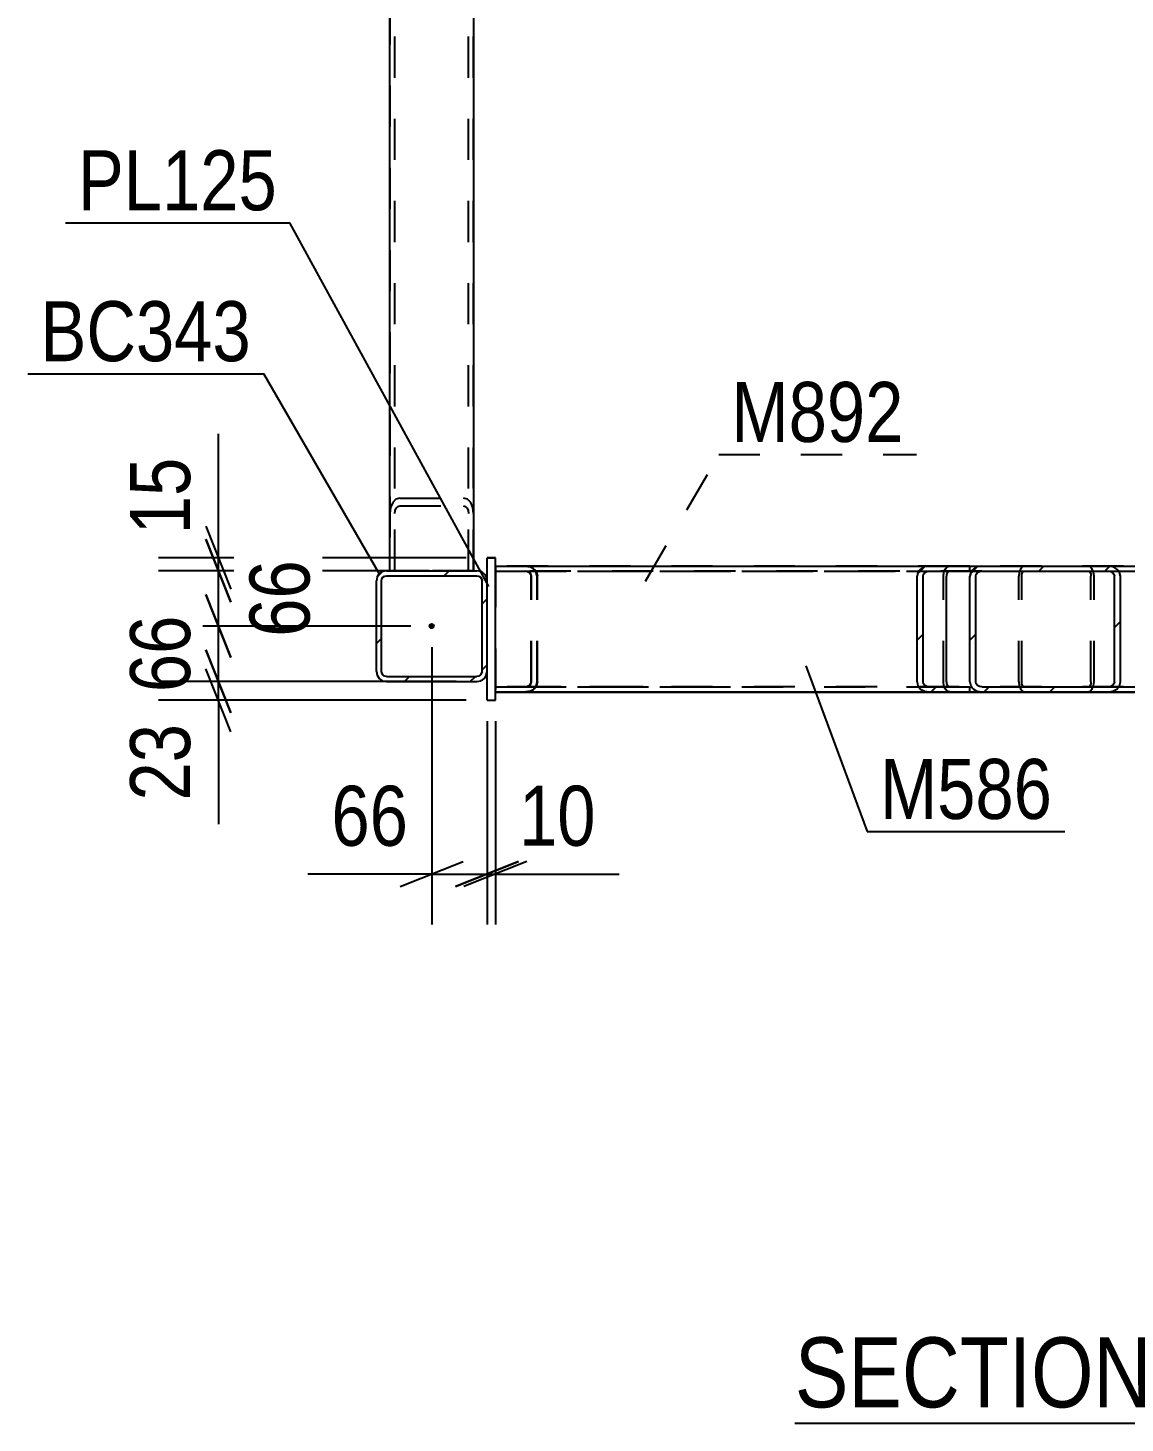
# Model space of a CAD drawing. Header units: millimetres. Extents: x -787 to 402, y -866 to -25.
# Drawn here: x 230.9 to 283.2, y -345.6 to -279.1 of the extents above; entities that cross this region are included whole.
import ezdxf

# ---------------------------------------------------------------- set-up
doc = ezdxf.new("R2010")
doc.units = ezdxf.units.MM
doc.linetypes.add('DXK_LINE_DOT2', pattern=[3.9198, 1.9599, -1.9599])
doc.linetypes.add('DXK_LINE_DOT3', pattern=[5.9187, 2.979, -0.9799, 0.9799, -0.9799])
doc.styles.add('Arial Narrow', font='ARIALN.TTF', dxfattribs={"height": 0.2})

# ---------------------------------------------------------------- blocks, each defined once
blk = doc.blocks.new('Unknown-569028579-19 - 83700')
at = {"color": 6, "linetype": 'Continuous'}
blk.add_line((267.492, -345.637), (295.562, -345.637), dxfattribs=at)
at = {"color": 0, "linetype": 'Continuous'}
for points in [[(285.6, -344.887), (285.6, -341.387), (267.492, -341.387), (267.492, -344.887)], [(289.419, -344.887), (289.419, -341.387), (286.65, -341.387), (286.65, -344.887)], [(291.744, -344.887), (291.744, -341.387), (290.469, -341.387), (290.469, -344.887)], [(295.562, -344.887), (295.562, -341.387), (292.794, -341.387), (292.794, -344.887)]]:
    blk.add_wipeout(points, dxfattribs=at)
at = {"color": 7, "linetype": 'Continuous', "style": 'Arial Narrow'}
for s, height, p in [('SECTION ', 3.3405, (267.492, -344.887)), ('H', 3.34, (286.65, -344.887)), ('H', 3.34, (292.794, -344.887)), ('-', 3.34, (290.469, -344.887))]:
    blk.add_text(s, height=height, dxfattribs=at).set_placement(p)
blk = doc.blocks.new('Part-569028579-83733 - 83700')
at = {"linetype": 'Continuous'}
h = blk.add_hatch(dxfattribs=at)
h.set_pattern_fill('', scale=0.7, style=0, pattern_type=0)
h.set_pattern_definition([(45, (276.1913, -304.7934), (-1.57154, 1.57154), [])])
h.paths.add_polyline_path([(276.411, -304.757), (276.191, -304.793), (276.005, -304.897), (275.88, -305.053), (275.837, -305.237), (275.837, -310.277), (275.88, -310.461), (276.005, -310.616), (276.191, -310.72), (276.411, -310.757), (282.444, -310.757), (282.664, -310.72), (282.85, -310.616), (282.975, -310.461), (283.018, -310.277), (283.018, -305.237), (282.975, -305.053), (282.85, -304.897), (282.664, -304.793), (282.444, -304.757)])
h.paths.add_polyline_path([(282.444, -304.997), (282.554, -305.015), (282.647, -305.067), (282.709, -305.145), (282.731, -305.237), (282.731, -310.277), (282.709, -310.369), (282.647, -310.447), (282.554, -310.499), (282.444, -310.517), (276.411, -310.517), (276.301, -310.499), (276.208, -310.447), (276.146, -310.369), (276.124, -310.277), (276.124, -305.237), (276.146, -305.145), (276.208, -305.067), (276.301, -305.015), (276.411, -304.997)])
at = {"color": 2, "linetype": 'Continuous'}
for p, q in [((253.209, -304.757), (273.892, -304.757)), ((275.837, -304.757), (276.411, -304.757)), ((276.411, -304.757), (276.191, -304.793)), ((276.411, -304.757), (282.444, -304.757)), ((282.664, -304.793), (282.444, -304.757)), ((275.88, -305.053), (275.837, -305.237)), ((275.837, -310.277), (275.837, -305.237)), ((276.124, -305.237), (276.146, -305.145)), ((276.124, -310.277), (276.124, -305.237)), ((276.146, -305.145), (276.208, -305.067)), ((276.208, -305.067), (276.301, -305.015)), ((276.301, -305.015), (276.411, -304.997)), ((276.411, -304.997), (282.444, -304.997)), ((282.444, -304.997), (282.554, -305.015)), ((282.554, -305.015), (282.647, -305.067)), ((282.647, -305.067), (282.709, -305.145)), ((282.709, -305.145), (282.731, -305.237)), ((282.731, -310.277), (282.731, -305.237)), ((283.018, -305.237), (282.975, -305.053)), ((283.018, -310.277), (283.018, -305.237)), ((253.209, -310.757), (273.892, -310.757)), ((275.837, -310.277), (275.88, -310.461)), ((275.837, -310.757), (276.411, -310.757)), ((276.146, -310.369), (276.124, -310.277)), ((276.208, -310.447), (276.146, -310.369)), ((276.191, -310.72), (276.411, -310.757)), ((276.301, -310.499), (276.208, -310.447)), ((276.411, -310.517), (276.301, -310.499)), ((276.411, -310.517), (282.444, -310.517)), ((276.411, -310.757), (282.444, -310.757)), ((282.554, -310.499), (282.444, -310.517)), ((282.444, -310.757), (282.664, -310.72)), ((282.647, -310.447), (282.554, -310.499)), ((282.709, -310.369), (282.647, -310.447)), ((282.731, -310.277), (282.709, -310.369)), ((282.975, -310.461), (283.018, -310.277))]:
    blk.add_line(p, q, dxfattribs=at)
at = {"color": 7, "linetype": 'DXK_LINE_DOT2'}
for p, q in [((253.209, -310.757), (253.209, -304.757)), ((253.209, -304.757), (282.444, -304.757)), ((254.639, -304.757), (254.859, -304.793)), ((273.892, -304.757), (275.837, -304.757)), ((276.411, -304.997), (253.209, -304.997)), ((253.209, -304.997), (253.209, -304.997)), ((253.209, -304.997), (254.639, -304.997)), ((254.639, -304.997), (282.444, -304.997)), ((254.749, -305.015), (254.639, -304.997)), ((254.842, -305.067), (254.749, -305.015)), ((254.904, -305.145), (254.842, -305.067)), ((254.926, -305.237), (254.904, -305.145)), ((254.926, -310.277), (254.926, -305.237)), ((255.17, -305.053), (255.214, -305.237)), ((255.214, -310.277), (255.214, -305.237)), ((253.209, -310.517), (282.444, -310.517)), ((253.209, -310.517), (276.411, -310.517)), ((253.209, -310.757), (254.639, -310.757)), ((254.639, -310.517), (254.749, -310.499)), ((254.859, -310.72), (254.639, -310.757)), ((254.639, -310.757), (282.444, -310.757)), ((254.749, -310.499), (254.842, -310.447)), ((254.842, -310.447), (254.904, -310.369)), ((254.904, -310.369), (254.926, -310.277)), ((255.214, -310.277), (255.17, -310.461)), ((273.892, -310.757), (275.837, -310.757))]:
    blk.add_line(p, q, dxfattribs=at)
for centre, start, end in [((254.696, -305.305), 27.9463, 72.29883), ((254.696, -310.209), 287.70117, 332.0537)]:
    blk.add_arc(centre, 0.537, start, end, dxfattribs=at)
at = {"color": 2, "linetype": 'Continuous'}
for centre, start, end in [((276.354, -305.305), 107.70118, 152.05372), ((282.5, -305.305), 27.94632, 72.29883), ((276.354, -310.209), 207.94632, 252.29883), ((282.5, -310.209), 287.70118, 332.05372)]:
    blk.add_arc(centre, 0.537, start, end, dxfattribs=at)
blk = doc.blocks.new('Part-569028579-83710 - 83700')
at = {"color": 7, "linetype": 'DXK_LINE_DOT2'}
for p, q in [((248.409, -304.976), (248.409, -183.756)), ((251.929, -304.976), (251.929, -183.756)), ((252.169, -304.976), (248.169, -304.976))]:
    blk.add_line(p, q, dxfattribs=at)
at = {"color": 2, "linetype": 'Continuous'}
for p, q in [((248.169, -304.976), (248.169, -189.987)), ((252.169, -189.987), (252.169, -304.976))]:
    blk.add_line(p, q, dxfattribs=at)
blk = doc.blocks.new('Part-569028579-83711 - 83700')
at = {"color": 7, "linetype": 'DXK_LINE_DOT2'}
for p, q in [((248.169, -238.72), (248.169, -304.976)), ((248.409, -304.976), (248.409, -238.72)), ((251.929, -304.976), (251.929, -238.72)), ((252.169, -304.976), (252.169, -238.72)), ((248.205, -301.965), (248.169, -302.25)), ((248.309, -301.723), (248.205, -301.965)), ((248.465, -301.562), (248.309, -301.723)), ((248.409, -302.25), (248.427, -302.107)), ((248.427, -302.107), (248.479, -301.987)), ((248.649, -301.506), (248.465, -301.562)), ((248.479, -301.987), (248.557, -301.906)), ((248.557, -301.906), (248.649, -301.878)), ((248.649, -301.506), (251.689, -301.506)), ((248.649, -301.878), (251.689, -301.878)), ((251.872, -301.562), (251.689, -301.506)), ((251.689, -301.878), (251.78, -301.906)), ((251.78, -301.906), (251.858, -301.987)), ((251.858, -301.987), (251.91, -302.107)), ((252.028, -301.723), (251.872, -301.562)), ((251.91, -302.107), (251.929, -302.25)), ((252.132, -301.965), (252.028, -301.723)), ((252.169, -302.25), (252.132, -301.965)), ((248.169, -304.976), (252.169, -304.976))]:
    blk.add_line(p, q, dxfattribs=at)
blk = doc.blocks.new('Part-569028579-83788 - 83700')
at = {"color": 7, "linetype": 'DXK_LINE_DOT2'}
for p, q in [((278.345, -304.793), (278.252, -304.897)), ((278.455, -304.757), (278.345, -304.793)), ((278.455, -304.757), (302.767, -304.757)), ((278.455, -304.757), (281.471, -304.757)), ((281.471, -304.757), (282.444, -304.757)), ((281.581, -304.793), (281.471, -304.757)), ((281.674, -304.897), (281.581, -304.793)), ((301.477, -304.793), (301.696, -304.757)), ((302.767, -310.757), (302.767, -304.757)), ((278.19, -305.053), (278.168, -305.237)), ((278.168, -310.277), (278.168, -305.237)), ((278.252, -304.897), (278.19, -305.053)), ((278.311, -305.237), (278.322, -305.145)), ((278.311, -310.277), (278.311, -305.237)), ((278.322, -305.145), (278.353, -305.067)), ((278.353, -305.067), (278.4, -305.015)), ((278.4, -305.015), (278.455, -304.997)), ((278.455, -304.997), (282.93, -304.997)), ((278.455, -304.997), (302.767, -304.997)), ((281.471, -304.997), (281.526, -305.015)), ((281.526, -305.015), (281.573, -305.067)), ((281.573, -305.067), (281.604, -305.145)), ((281.604, -305.145), (281.615, -305.237)), ((281.615, -310.277), (281.615, -305.237)), ((281.737, -305.053), (281.674, -304.897)), ((281.759, -305.237), (281.737, -305.053)), ((281.759, -310.277), (281.759, -305.237)), ((282.93, -304.997), (302.767, -304.997)), ((301.122, -305.237), (301.166, -305.053)), ((301.122, -310.277), (301.122, -305.237)), ((301.431, -305.145), (301.409, -305.237)), ((301.409, -310.277), (301.409, -305.237)), ((301.493, -305.067), (301.431, -305.145)), ((301.586, -305.015), (301.493, -305.067)), ((301.696, -304.997), (301.586, -305.015)), ((278.168, -310.277), (278.19, -310.461)), ((278.19, -310.461), (278.252, -310.616)), ((278.252, -310.616), (278.345, -310.72)), ((278.322, -310.369), (278.311, -310.277)), ((278.353, -310.447), (278.322, -310.369)), ((278.345, -310.72), (278.455, -310.757)), ((278.4, -310.499), (278.353, -310.447)), ((278.455, -310.517), (278.4, -310.499)), ((278.455, -310.517), (282.93, -310.517)), ((278.455, -310.517), (302.767, -310.517)), ((278.455, -310.757), (302.767, -310.757)), ((278.455, -310.757), (282.444, -310.757)), ((281.526, -310.499), (281.471, -310.517)), ((281.471, -310.757), (281.581, -310.72)), ((281.573, -310.447), (281.526, -310.499)), ((281.604, -310.369), (281.573, -310.447)), ((281.581, -310.72), (281.674, -310.616)), ((281.615, -310.277), (281.604, -310.369)), ((281.674, -310.616), (281.737, -310.461)), ((281.737, -310.461), (281.759, -310.277)), ((282.93, -310.517), (302.767, -310.517)), ((301.166, -310.461), (301.122, -310.277)), ((301.409, -310.277), (301.431, -310.369)), ((301.431, -310.369), (301.493, -310.447)), ((301.696, -310.757), (301.477, -310.72)), ((301.493, -310.447), (301.518, -310.461)), ((301.518, -310.461), (301.586, -310.499)), ((301.586, -310.499), (301.696, -310.517))]:
    blk.add_line(p, q, dxfattribs=at)
at = {"color": 2, "linetype": 'Continuous'}
for p, q in [((282.444, -304.757), (302.767, -304.757)), ((282.444, -310.757), (302.767, -310.757))]:
    blk.add_line(p, q, dxfattribs=at)
at = {"color": 7, "linetype": 'DXK_LINE_DOT2'}
for centre, start, end in [((301.64, -305.305), 107.70118, 152.0537), ((301.64, -310.209), 207.9463, 252.29883)]:
    blk.add_arc(centre, 0.537, start, end, dxfattribs=at)
blk = doc.blocks.new('Part-569028579-83734 - 83700')
at = {"linetype": 'Continuous'}
h = blk.add_hatch(dxfattribs=at)
h.set_pattern_fill('', scale=0.7, style=0, pattern_type=0)
h.set_pattern_definition([(45, (273.6718, -304.7934), (-1.57154, 1.57154), [])])
h.paths.add_polyline_path([(273.892, -304.757), (273.672, -304.793), (273.485, -304.897), (273.361, -305.053), (273.317, -305.237), (273.317, -310.277), (273.361, -310.461), (273.485, -310.616), (273.672, -310.72), (273.892, -310.757), (275.837, -310.757), (275.837, -310.517), (273.892, -310.517), (273.782, -310.499), (273.689, -310.447), (273.626, -310.369), (273.604, -310.277), (273.604, -305.237), (273.626, -305.145), (273.689, -305.067), (273.782, -305.015), (273.892, -304.997), (275.837, -304.997), (275.837, -304.757)])
at = {"color": 2, "linetype": 'Continuous'}
for p, q in [((273.892, -304.757), (273.672, -304.793)), ((275.837, -304.757), (273.892, -304.757)), ((275.837, -304.997), (275.837, -304.757)), ((273.361, -305.053), (273.317, -305.237)), ((273.317, -310.277), (273.317, -305.237)), ((273.604, -305.237), (273.626, -305.145)), ((273.604, -310.277), (273.604, -305.237)), ((273.626, -305.145), (273.689, -305.067)), ((273.689, -305.067), (273.782, -305.015)), ((273.782, -305.015), (273.892, -304.997)), ((273.892, -304.997), (275.837, -304.997)), ((274.731, -305.145), (274.72, -305.237)), ((274.72, -310.277), (274.72, -305.237)), ((274.763, -305.067), (274.731, -305.145)), ((274.809, -305.015), (274.763, -305.067)), ((274.864, -304.997), (274.809, -305.015)), ((273.317, -310.277), (273.361, -310.461)), ((273.626, -310.369), (273.604, -310.277)), ((273.689, -310.447), (273.626, -310.369)), ((273.672, -310.72), (273.892, -310.757)), ((273.782, -310.499), (273.689, -310.447)), ((273.892, -310.517), (273.782, -310.499)), ((273.892, -310.517), (275.837, -310.517)), ((273.892, -310.757), (275.837, -310.757)), ((274.72, -310.277), (274.731, -310.369)), ((274.731, -310.369), (274.763, -310.447)), ((274.763, -310.447), (274.809, -310.499)), ((274.809, -310.499), (274.864, -310.517)), ((275.837, -310.757), (275.837, -310.517))]:
    blk.add_line(p, q, dxfattribs=at)
at = {"color": 7, "linetype": 'DXK_LINE_DOT2'}
for p, q in [((273.892, -304.757), (275.837, -304.757)), ((274.661, -304.897), (274.754, -304.793)), ((274.754, -304.793), (274.864, -304.757)), ((273.892, -304.997), (275.837, -304.997)), ((274.577, -305.237), (274.599, -305.053)), ((274.577, -310.277), (274.577, -305.237)), ((274.599, -305.053), (274.661, -304.897)), ((273.892, -310.517), (275.837, -310.517)), ((273.892, -310.757), (275.837, -310.757)), ((274.599, -310.461), (274.577, -310.277)), ((274.661, -310.616), (274.599, -310.461)), ((274.754, -310.72), (274.661, -310.616)), ((274.864, -310.757), (274.754, -310.72))]:
    blk.add_line(p, q, dxfattribs=at)
at = {"color": 2, "linetype": 'Continuous'}
for centre, start, end in [((273.835, -305.305), 107.70117, 152.05369), ((273.835, -310.209), 207.94628, 252.29883)]:
    blk.add_arc(centre, 0.537, start, end, dxfattribs=at)
blk = doc.blocks.new('Part-569028579-83736 - 83700')
at = {"color": 7, "linetype": 'DXK_LINE_DOT2'}
for p, q in [((253.209, -310.757), (253.209, -304.757)), ((253.209, -304.757), (260.258, -304.757)), ((253.209, -304.757), (254.624, -304.757)), ((254.624, -304.757), (266.291, -304.757)), ((254.843, -304.793), (254.624, -304.757)), ((253.209, -304.997), (266.291, -304.997)), ((253.209, -304.997), (260.258, -304.997)), ((254.624, -304.997), (254.734, -305.015)), ((254.734, -305.015), (254.827, -305.067)), ((254.827, -305.067), (254.889, -305.145)), ((254.889, -305.145), (254.911, -305.237)), ((254.911, -310.277), (254.911, -305.237)), ((255.198, -305.237), (255.154, -305.053)), ((255.198, -310.277), (255.198, -305.237)), ((260.258, -310.517), (253.209, -310.517)), ((253.209, -310.517), (253.209, -310.517)), ((253.209, -310.517), (254.624, -310.517)), ((253.209, -310.757), (266.291, -310.757)), ((253.209, -310.757), (260.258, -310.757)), ((254.734, -310.499), (254.624, -310.517)), ((254.624, -310.517), (266.291, -310.517)), ((254.624, -310.757), (254.843, -310.72)), ((254.827, -310.447), (254.734, -310.499)), ((254.889, -310.369), (254.827, -310.447)), ((254.911, -310.277), (254.889, -310.369)), ((255.154, -310.461), (255.198, -310.277))]:
    blk.add_line(p, q, dxfattribs=at)
for centre, start, end in [((254.68, -305.305), 27.9463, 72.29883), ((254.68, -310.209), 287.70118, 332.0537)]:
    blk.add_arc(centre, 0.537, start, end, dxfattribs=at)
blk = doc.blocks.new('Part-569028579-83742 - 83700')
at = {"color": 7, "linetype": 'DXK_LINE_DOT2'}
for p, q in [((302.767, -304.761), (253.209, -304.761)), ((253.209, -304.761), (253.209, -310.761)), ((302.767, -310.761), (302.767, -304.761)), ((253.209, -305.001), (302.767, -305.001)), ((302.767, -310.521), (253.209, -310.521))]:
    blk.add_line(p, q, dxfattribs=at)
at = {"color": 2, "linetype": 'Continuous'}
blk.add_line((253.209, -310.761), (302.767, -310.761), dxfattribs=at)
blk = doc.blocks.new('Part-569028579-83755 - 83700')
at = {"linetype": 'Continuous'}
h = blk.add_hatch(dxfattribs=at)
h.set_pattern_fill('', scale=0.7, style=0, pattern_type=0)
h.set_pattern_definition([(45, (247.8248, -305.0129), (-1.57154, 1.57154), [])])
h.paths.add_polyline_path([(248.009, -304.976), (247.825, -305.013), (247.669, -305.117), (247.565, -305.273), (247.529, -305.456), (247.529, -309.776), (247.565, -309.96), (247.669, -310.116), (247.825, -310.22), (248.009, -310.256), (252.329, -310.256), (252.512, -310.22), (252.668, -310.116), (252.772, -309.96), (252.809, -309.776), (252.809, -305.456), (252.772, -305.273), (252.668, -305.117), (252.512, -305.013), (252.329, -304.976)])
h.paths.add_polyline_path([(252.329, -305.216), (252.42, -305.235), (252.498, -305.287), (252.55, -305.364), (252.569, -305.456), (252.569, -309.776), (252.55, -309.868), (252.498, -309.946), (252.42, -309.998), (252.329, -310.016), (248.009, -310.016), (247.917, -309.998), (247.839, -309.946), (247.787, -309.868), (247.769, -309.776), (247.769, -305.456), (247.787, -305.364), (247.839, -305.287), (247.917, -305.235), (248.009, -305.216)])
blk.add_hatch(color=30, dxfattribs=at).paths.add_polyline_path([(250.169, -307.716, -1), (250.169, -307.516, -1)])
at = {"color": 2, "linetype": 'Continuous'}
for p, q in [((247.565, -305.273), (247.529, -305.456)), ((247.529, -309.776), (247.529, -305.456)), ((247.769, -305.456), (247.787, -305.364)), ((247.769, -309.776), (247.769, -305.456)), ((247.787, -305.364), (247.839, -305.287)), ((248.009, -304.976), (247.825, -305.013)), ((247.839, -305.287), (247.917, -305.235)), ((247.917, -305.235), (248.009, -305.216)), ((248.009, -304.976), (252.329, -304.976)), ((248.009, -305.216), (252.329, -305.216)), ((252.512, -305.013), (252.329, -304.976)), ((252.329, -305.216), (252.42, -305.235)), ((252.42, -305.235), (252.498, -305.287)), ((252.498, -305.287), (252.55, -305.364)), ((252.55, -305.364), (252.569, -305.456)), ((252.569, -309.776), (252.569, -305.456)), ((252.809, -305.456), (252.772, -305.273)), ((252.809, -309.776), (252.809, -305.456)), ((247.529, -309.776), (247.565, -309.96)), ((247.787, -309.868), (247.769, -309.776)), ((247.839, -309.946), (247.787, -309.868)), ((247.917, -309.998), (247.839, -309.946)), ((248.009, -310.016), (247.917, -309.998)), ((248.009, -310.016), (252.329, -310.016)), ((252.42, -309.998), (252.329, -310.016)), ((252.498, -309.946), (252.42, -309.998)), ((252.55, -309.868), (252.498, -309.946)), ((252.569, -309.776), (252.55, -309.868)), ((252.772, -309.96), (252.809, -309.776)), ((247.825, -310.22), (248.009, -310.256)), ((248.009, -310.256), (252.329, -310.256)), ((252.329, -310.256), (252.512, -310.22))]:
    blk.add_line(p, q, dxfattribs=at)
at = {"color": 7, "linetype": 'DXK_LINE_DOT3'}
blk.add_line((250.169, -307.616), (250.169, -307.616), dxfattribs=at)
at = {"color": 30, "linetype": 'DXK_LINE_DOT3'}
blk.add_line((250.169, -307.616), (250.169, -307.616), dxfattribs=at)
at = {"color": 30, "linetype": 'Continuous'}
blk.add_circle((250.169, -307.616), 0.1, dxfattribs=at)
at = {"color": 2, "linetype": 'Continuous'}
for centre, start, end in [((248.009, -305.456), 112.5, 157.5), ((252.329, -305.456), 22.5, 67.5), ((248.009, -309.776), 202.5, 247.5), ((252.329, -309.776), 292.5, 337.5)]:
    blk.add_arc(centre, 0.48, start, end, dxfattribs=at)
blk = doc.blocks.new('Part-569028579-83795 - 83700')
at = {"color": 2, "linetype": 'Continuous'}
for p, q in [((252.809, -304.357), (253.209, -304.357)), ((252.809, -305.456), (252.809, -304.357)), ((253.209, -311.157), (253.209, -304.357)), ((252.809, -311.157), (252.809, -309.776)), ((252.809, -311.157), (253.209, -311.157))]:
    blk.add_line(p, q, dxfattribs=at)
at = {"color": 7, "linetype": 'DXK_LINE_DOT2'}
for p, q in [((252.809, -304.357), (252.809, -304.357)), ((253.209, -304.357), (252.809, -304.357)), ((252.809, -309.776), (252.809, -305.456)), ((252.809, -311.157), (253.209, -311.157))]:
    blk.add_line(p, q, dxfattribs=at)
blk = doc.blocks.new('StraightDimension-569028579-88140 - 83700')
at = {"color": 7, "linetype": 'Continuous'}
for p, q in [((250.169, -308.616), (250.169, -321.845)), ((252.809, -312.157), (252.809, -321.845)), ((250.169, -319.445), (244.262, -319.445)), ((250.169, -319.445), (244.262, -319.445)), ((248.669, -320.045), (251.669, -318.845)), ((250.169, -319.445), (252.809, -319.445)), ((254.309, -318.845), (251.309, -320.045))]:
    blk.add_line(p, q, dxfattribs=at)
at = {"color": 0}
blk.add_wipeout([(249.644, -318.695), (249.644, -314.495), (244.787, -314.495), (244.787, -318.695)], dxfattribs=at)
at = {"color": 3, "style": 'Arial Narrow'}
blk.add_text('66', height=2.8633, dxfattribs=at).set_placement((245.387, -318.095))
blk = doc.blocks.new('StraightDimension-569028579-88097 - 83700')
at = {"color": 7, "linetype": 'Continuous'}
for p, q in [((239.995, -304.357), (239.995, -298.451)), ((239.995, -304.357), (239.995, -298.451)), ((239.395, -302.857), (240.595, -305.857)), ((240.595, -306.476), (239.395, -303.476)), ((251.809, -304.357), (237.145, -304.357)), ((239.995, -304.976), (239.995, -304.357)), ((250.058, -304.976), (237.145, -304.976))]:
    blk.add_line(p, q, dxfattribs=at)
at = {"color": 0}
blk.add_wipeout([(239.245, -298.976), (235.045, -298.976), (235.045, -303.832), (239.245, -303.832)], dxfattribs=at)
at = {"color": 3, "style": 'Arial Narrow'}
blk.add_text('15', height=2.8633, rotation=90.00021, dxfattribs=at).set_placement((238.645, -303.232))
blk = doc.blocks.new('StraightDimension-569028579-88098 - 83700')
at = {"color": 7, "linetype": 'Continuous'}
for p, q in [((239.395, -303.476), (240.595, -306.476)), ((250.058, -304.976), (237.595, -304.976)), ((239.995, -307.616), (239.995, -304.976)), ((240.595, -309.116), (239.395, -306.116)), ((249.169, -307.616), (237.595, -307.616))]:
    blk.add_line(p, q, dxfattribs=at)
at = {"color": 0}
blk.add_wipeout([(244.945, -303.868), (240.745, -303.868), (240.745, -308.724), (244.945, -308.724)], dxfattribs=at)
at = {"color": 3, "style": 'Arial Narrow'}
blk.add_text('66', height=2.8633, rotation=90.00021, dxfattribs=at).set_placement((244.345, -308.124))
blk = doc.blocks.new('StraightDimension-569028579-88099 - 83700')
at = {"color": 7, "linetype": 'Continuous'}
for p, q in [((239.395, -306.116), (240.595, -309.116)), ((249.169, -307.616), (237.145, -307.616)), ((239.995, -310.256), (239.995, -307.616)), ((240.595, -311.756), (239.395, -308.756)), ((251.329, -310.256), (237.145, -310.256))]:
    blk.add_line(p, q, dxfattribs=at)
at = {"color": 0}
blk.add_wipeout([(239.245, -306.508), (235.045, -306.508), (235.045, -311.364), (239.245, -311.364)], dxfattribs=at)
at = {"color": 3, "style": 'Arial Narrow'}
blk.add_text('66', height=2.8633, rotation=90.00021, dxfattribs=at).set_placement((238.645, -310.764))
blk = doc.blocks.new('StraightDimension-569028579-88100 - 83700')
at = {"color": 7, "linetype": 'Continuous'}
for p, q in [((239.395, -308.756), (240.595, -311.756)), ((240.595, -312.657), (239.395, -309.657)), ((251.329, -310.256), (237.145, -310.256)), ((239.995, -311.157), (239.995, -310.256)), ((251.809, -311.157), (237.145, -311.157)), ((239.995, -311.157), (239.995, -317.063)), ((239.995, -311.157), (239.995, -317.063))]:
    blk.add_line(p, q, dxfattribs=at)
at = {"color": 0}
blk.add_wipeout([(239.245, -311.682), (235.045, -311.682), (235.045, -316.538), (239.245, -316.538)], dxfattribs=at)
at = {"color": 3, "style": 'Arial Narrow'}
blk.add_text('23', height=2.8633, rotation=90.00021, dxfattribs=at).set_placement((238.645, -315.938))
blk = doc.blocks.new('StraightDimension-569028579-88139 - 83700')
at = {"color": 7, "linetype": 'Continuous'}
for p, q in [((252.809, -312.157), (252.809, -321.845)), ((253.209, -312.157), (253.209, -321.845)), ((251.309, -320.045), (254.309, -318.845)), ((254.709, -318.845), (251.709, -320.045)), ((252.809, -319.445), (253.209, -319.445)), ((253.209, -319.445), (259.115, -319.445)), ((253.209, -319.445), (259.115, -319.445))]:
    blk.add_line(p, q, dxfattribs=at)
at = {"color": 0}
blk.add_wipeout([(258.59, -318.695), (258.59, -314.495), (253.734, -314.495), (253.734, -318.695)], dxfattribs=at)
at = {"color": 3, "style": 'Arial Narrow'}
blk.add_text('10', height=2.8633, dxfattribs=at).set_placement((254.334, -318.095))
blk = doc.blocks.new('Mark-569028579-88156 - 83700')
at = {"color": 30, "linetype": 'Continuous'}
for p, q in [((268.017, -309.509), (270.946, -317.417)), ((270.946, -317.417), (280.369, -317.417))]:
    blk.add_line(p, q, dxfattribs=at)
at = {"color": 0}
blk.add_wipeout([(279.769, -316.817), (279.769, -313.817), (271.546, -313.817), (271.546, -316.817)], dxfattribs=at)
blk.add_wipeout([(279.769, -316.817), (279.769, -313.817), (271.546, -313.817), (271.546, -316.817)], dxfattribs=at)
at = {"color": 3, "style": 'Arial Narrow'}
blk.add_text('M586', height=2.8633, dxfattribs=at).set_placement((271.546, -316.817))
blk = doc.blocks.new('Mark-569028579-88159 - 83700')
at = {"color": 30, "linetype": 'DXK_LINE_DOT2'}
for p, q in [((260.372, -305.466), (263.863, -299.433)), ((263.863, -299.433), (273.287, -299.433))]:
    blk.add_line(p, q, dxfattribs=at)
at = {"color": 0}
blk.add_wipeout([(272.687, -298.833), (272.687, -295.833), (264.463, -295.833), (264.463, -298.833)], dxfattribs=at)
blk.add_wipeout([(272.687, -298.833), (272.687, -295.833), (264.463, -295.833), (264.463, -298.833)], dxfattribs=at)
at = {"color": 3, "style": 'Arial Narrow'}
blk.add_text('M892', height=2.8633, dxfattribs=at).set_placement((264.463, -298.833))
blk = doc.blocks.new('Mark-569028579-88165 - 83700')
at = {"color": 30, "linetype": 'Continuous'}
for p in [(230.91, -295.58), (247.658, -305.106)]:
    blk.add_line(p, (242.158, -295.58), dxfattribs=at)
at = {"color": 0}
blk.add_wipeout([(241.558, -294.98), (241.558, -291.98), (231.51, -291.98), (231.51, -294.98)], dxfattribs=at)
blk.add_wipeout([(241.558, -294.98), (241.558, -291.98), (231.51, -291.98), (231.51, -294.98)], dxfattribs=at)
at = {"color": 3, "style": 'Arial Narrow'}
blk.add_text('BC343', height=2.8633, dxfattribs=at).set_placement((231.51, -294.98))
blk = doc.blocks.new('Mark-569028579-88168 - 83700')
at = {"color": 30, "linetype": 'Continuous'}
for p in [(232.696, -288.38), (252.9, -305.729)]:
    blk.add_line(p, (243.4, -288.38), dxfattribs=at)
at = {"color": 0}
blk.add_wipeout([(242.8, -287.78), (242.8, -284.78), (233.296, -284.78), (233.296, -287.78)], dxfattribs=at)
blk.add_wipeout([(242.8, -287.78), (242.8, -284.78), (233.296, -284.78), (233.296, -287.78)], dxfattribs=at)
at = {"color": 3, "style": 'Arial Narrow'}
blk.add_text('PL125', height=2.8633, dxfattribs=at).set_placement((233.296, -287.78))

msp = doc.modelspace()

# ---------------------------------------------------------------- block references
for name in ['Part-569028579-83710 - 83700', 'Part-569028579-83711 - 83700', 'Part-569028579-83795 - 83700', 'Part-569028579-83733 - 83700', 'Part-569028579-83736 - 83700', 'Part-569028579-83742 - 83700', 'Part-569028579-83734 - 83700', 'Part-569028579-83788 - 83700', 'Part-569028579-83755 - 83700', 'Unknown-569028579-19 - 83700']:
    msp.add_blockref(name, (0, 0))

# ---------------------------------------------------------------- next in the draw order: block references
for name in ['Mark-569028579-88159 - 83700', 'StraightDimension-569028579-88097 - 83700', 'StraightDimension-569028579-88140 - 83700', 'Mark-569028579-88156 - 83700']:
    msp.add_blockref(name, (0, 0))

# ---------------------------------------------------------------- next in the draw order: block references
msp.add_blockref('StraightDimension-569028579-88098 - 83700', (0, 0))

# ---------------------------------------------------------------- next in the draw order: block references
for name in ['Mark-569028579-88165 - 83700', 'StraightDimension-569028579-88099 - 83700']:
    msp.add_blockref(name, (0, 0))

# ---------------------------------------------------------------- next in the draw order: block references
for name in ['Mark-569028579-88168 - 83700', 'StraightDimension-569028579-88100 - 83700']:
    msp.add_blockref(name, (0, 0))

# ---------------------------------------------------------------- next in the draw order: block references
msp.add_blockref('StraightDimension-569028579-88139 - 83700', (0, 0))

doc.saveas('drawing.dxf')
